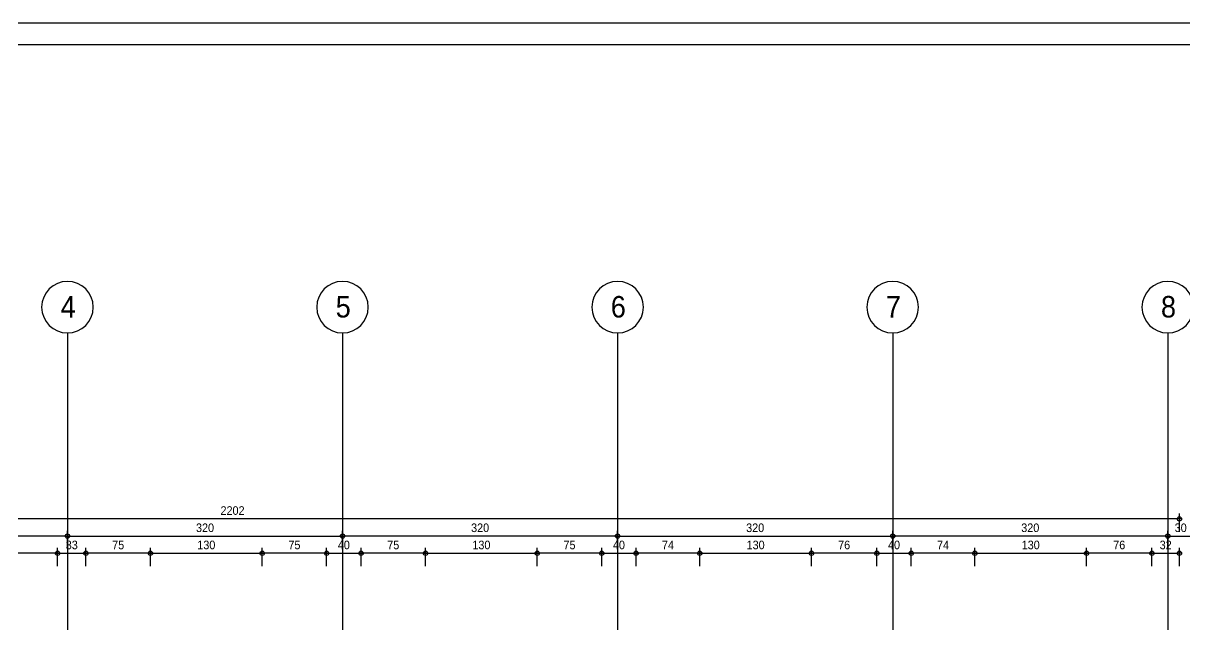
# Model space of a CAD drawing. Extents: x 460786 to 545292, y 30998 to 41694.
# Drawn here: x 466778 to 468129, y 40995 to 41694 of the extents above; entities that cross this region are included whole.
import ezdxf
from ezdxf.enums import TextEntityAlignment as Align

# ---------------------------------------------------------------- set-up
doc = ezdxf.new("R2010")
doc.units = 0
doc.header["$LTSCALE"] = 50
doc.header["$MEASUREMENT"] = 0
doc.header["$PDMODE"] = 35
doc.linetypes.add('DASHDOT', pattern=[5.5, 5, -0.25, 0, -0.25])
doc.layers.get('0').update_dxf_attribs({"linetype": 'CONTINUOUS'})
doc.layers.get('Defpoints').update_dxf_attribs({"linetype": 'CONTINUOUS'})
for name, color, linetype in [('A-Aks Balonu', 2, 'CONTINUOUS'), ('A-Aks Dikey', 12, 'DASHDOT'), ('A-Lejant', 23, 'CONTINUOUS'), ('A-Olcu DIS Yatay', 8, 'CONTINUOUS')]:
    doc.layers.add(name, color=color, linetype=linetype)
doc.styles.get("Standard").update_dxf_attribs({"font": 'arial.ttf', "width": 0.9})
doc.dimstyles.new('EXIT', dxfattribs={"dimscale": 50, "dimtxt": 0.23, "dimasz": 0.03, "dimexe": 0.125, "dimexo": 0.5, "dimgap": 0.09, "dimtad": 1, "dimzin": 1, "dimdsep": 46, "dimtxsty": 'Standard', "dimblk": 'TICK', "dimcen": 0.2, "dimadec": 0, "dimazin": 0, "dimtfac": 1, "dimtix": 1, "dimtofl": 0, "dimtmove": 2, "dimatfit": 3, "dimldrblk": 'TICK', "dimfxl": 1, "dimtolj": 1, "dimtzin": 1, "dimarcsym": 0})

# ---------------------------------------------------------------- blocks, each defined once
blk = doc.blocks.new('aks')
blk.add_circle((-0.8, 38.6), 60)
at = {"width": 0.9}
blk.add_attdef('AKSNO', text='', height=50, dxfattribs=at).set_placement((-0.8, 38.6), align=Align.MIDDLE_CENTER)
blk = doc.blocks.new('TICK', base_point=(53.7, 38.06))
blk.add_line((55.37, 38.06), (52.04, 38.06))
blk.add_circle((53.7, 38.06), 1.67)
blk = doc.blocks.new('*D123')
at = {"layer": 'A-Olcu DIS Yatay', "color": 0, "lineweight": -2, "transparency": 16777216}
for p, q in [((466672.2, 41082.7), (466672.2, 41103.9)), ((466829.7, 41082.7), (466829.7, 41103.9)), ((466828.2, 41097.7), (466673.7, 41097.7))]:
    blk.add_line(p, q, dxfattribs=at)
at = {"layer": 'Defpoints', "color": 0, "transparency": 16777216}
for p in [(466672.2, 41097.7), (466672.2, 41057.7), (466829.7, 41057.7)]:
    blk.add_point(p, dxfattribs=at)
at = {"layer": 'A-Olcu DIS Yatay', "color": 0, "lineweight": -2, "transparency": 16777216, "xscale": 1.5, "yscale": 1.5, "zscale": 1.5, "rotation": 180}
blk.add_blockref('TICK', (466672.2, 41097.7), dxfattribs=at)
at = {"layer": 'A-Olcu DIS Yatay', "color": 0, "lineweight": -2, "transparency": 16777216, "xscale": 1.5, "yscale": 1.5, "zscale": 1.5}
blk.add_blockref('TICK', (466829.7, 41097.7), dxfattribs=at)
at = {"layer": 'A-Olcu DIS Yatay', "color": 0, "transparency": 16777216, "insert": (466750.9, 41107.3), "char_height": 10, "attachment_point": 5}
blk.add_mtext('\\A1;157.5', dxfattribs=at)
blk = doc.blocks.new('*D125')
at = {"layer": 'A-Olcu DIS Yatay', "color": 0, "lineweight": -2, "transparency": 16777216}
for p, q in [((466829.7, 41082.7), (466829.7, 41103.9)), ((467149.7, 41082.7), (467149.7, 41103.9)), ((466831.2, 41097.7), (467148.2, 41097.7))]:
    blk.add_line(p, q, dxfattribs=at)
at = {"layer": 'Defpoints', "color": 0, "transparency": 16777216}
for p in [(467149.7, 41097.7), (466829.7, 41057.7), (467149.7, 41057.7)]:
    blk.add_point(p, dxfattribs=at)
at = {"layer": 'A-Olcu DIS Yatay', "color": 0, "lineweight": -2, "transparency": 16777216, "xscale": 1.5, "yscale": 1.5, "zscale": 1.5, "rotation": 180}
blk.add_blockref('TICK', (466829.7, 41097.7), dxfattribs=at)
at = {"layer": 'A-Olcu DIS Yatay', "color": 0, "lineweight": -2, "transparency": 16777216, "xscale": 1.5, "yscale": 1.5, "zscale": 1.5}
blk.add_blockref('TICK', (467149.7, 41097.7), dxfattribs=at)
at = {"layer": 'A-Olcu DIS Yatay', "color": 0, "transparency": 16777216, "insert": (466989.7, 41107.3), "char_height": 10, "attachment_point": 5}
blk.add_mtext('\\A1;320', dxfattribs=at)
blk = doc.blocks.new('*D126')
at = {"layer": 'A-Olcu DIS Yatay', "color": 0, "lineweight": -2, "transparency": 16777216}
for p, q in [((467149.7, 41082.7), (467149.7, 41103.9)), ((467469.7, 41082.7), (467469.7, 41103.9)), ((467468.2, 41097.7), (467151.2, 41097.7))]:
    blk.add_line(p, q, dxfattribs=at)
at = {"layer": 'Defpoints', "color": 0, "transparency": 16777216}
for p in [(467149.7, 41097.7), (467149.7, 41057.7), (467469.7, 41057.7)]:
    blk.add_point(p, dxfattribs=at)
at = {"layer": 'A-Olcu DIS Yatay', "color": 0, "lineweight": -2, "transparency": 16777216, "xscale": 1.5, "yscale": 1.5, "zscale": 1.5}
for p, rotation in [((467149.7, 41097.7), 180.0000000000013), ((467469.7, 41097.7), 1.358912982141192e-12)]:
    blk.add_blockref('TICK', p, dxfattribs=dict(at, rotation=rotation))
at = {"layer": 'A-Olcu DIS Yatay', "color": 0, "transparency": 16777216, "insert": (467309.7, 41107.3), "char_height": 10, "attachment_point": 5}
blk.add_mtext('\\A1;320', dxfattribs=at)
blk = doc.blocks.new('*D127')
at = {"layer": 'A-Olcu DIS Yatay', "color": 0, "lineweight": -2, "transparency": 16777216}
for p, q in [((467469.7, 41082.7), (467469.7, 41103.9)), ((467789.7, 41082.7), (467789.7, 41103.9)), ((467471.2, 41097.7), (467788.2, 41097.7))]:
    blk.add_line(p, q, dxfattribs=at)
at = {"layer": 'Defpoints', "color": 0, "transparency": 16777216}
for p in [(467789.7, 41097.7), (467469.7, 41057.7), (467789.7, 41057.7)]:
    blk.add_point(p, dxfattribs=at)
at = {"layer": 'A-Olcu DIS Yatay', "color": 0, "lineweight": -2, "transparency": 16777216, "xscale": 1.5, "yscale": 1.5, "zscale": 1.5, "rotation": 180}
blk.add_blockref('TICK', (467469.7, 41097.7), dxfattribs=at)
at = {"layer": 'A-Olcu DIS Yatay', "color": 0, "lineweight": -2, "transparency": 16777216, "xscale": 1.5, "yscale": 1.5, "zscale": 1.5}
blk.add_blockref('TICK', (467789.7, 41097.7), dxfattribs=at)
at = {"layer": 'A-Olcu DIS Yatay', "color": 0, "transparency": 16777216, "insert": (467629.7, 41107.3), "char_height": 10, "attachment_point": 5}
blk.add_mtext('\\A1;320', dxfattribs=at)
blk = doc.blocks.new('*D128')
at = {"layer": 'A-Olcu DIS Yatay', "color": 0, "lineweight": -2, "transparency": 16777216}
for p, q in [((467789.7, 41082.7), (467789.7, 41103.9)), ((468109.7, 41082.7), (468109.7, 41103.9)), ((468108.2, 41097.7), (467791.2, 41097.7))]:
    blk.add_line(p, q, dxfattribs=at)
at = {"layer": 'Defpoints', "color": 0, "transparency": 16777216}
for p in [(467789.7, 41097.7), (467789.7, 41057.7), (468109.7, 41057.7)]:
    blk.add_point(p, dxfattribs=at)
at = {"layer": 'A-Olcu DIS Yatay', "color": 0, "lineweight": -2, "transparency": 16777216, "xscale": 1.5, "yscale": 1.5, "zscale": 1.5}
for p, rotation in [((467789.7, 41097.7), 180.0000000000013), ((468109.7, 41097.7), 1.358912982141192e-12)]:
    blk.add_blockref('TICK', p, dxfattribs=dict(at, rotation=rotation))
at = {"layer": 'A-Olcu DIS Yatay', "color": 0, "transparency": 16777216, "insert": (467949.7, 41107.3), "char_height": 10, "attachment_point": 5}
blk.add_mtext('\\A1;320', dxfattribs=at)
blk = doc.blocks.new('*D129')
at = {"layer": 'A-Olcu DIS Yatay', "color": 0, "lineweight": -2, "transparency": 16777216}
for p, q in [((468109.7, 41082.7), (468109.7, 41103.9)), ((468139.7, 41082.7), (468139.7, 41103.9)), ((468111.2, 41097.7), (468138.2, 41097.7))]:
    blk.add_line(p, q, dxfattribs=at)
at = {"layer": 'Defpoints', "color": 0, "transparency": 16777216}
for p in [(468139.7, 41097.7), (468109.7, 41057.7), (468139.7, 41057.7)]:
    blk.add_point(p, dxfattribs=at)
at = {"layer": 'A-Olcu DIS Yatay', "color": 0, "lineweight": -2, "transparency": 16777216, "xscale": 1.5, "yscale": 1.5, "zscale": 1.5, "rotation": 180}
blk.add_blockref('TICK', (468109.7, 41097.7), dxfattribs=at)
at = {"layer": 'A-Olcu DIS Yatay', "color": 0, "lineweight": -2, "transparency": 16777216, "xscale": 1.5, "yscale": 1.5, "zscale": 1.5}
blk.add_blockref('TICK', (468139.7, 41097.7), dxfattribs=at)
at = {"layer": 'A-Olcu DIS Yatay', "color": 0, "transparency": 16777216, "insert": (468124.7, 41107.3), "char_height": 10, "attachment_point": 5}
blk.add_mtext('\\A1;30', dxfattribs=at)
blk = doc.blocks.new('*D130')
at = {"layer": 'A-Olcu DIS Yatay', "color": 0, "lineweight": -2, "transparency": 16777216}
for p, q in [((465920.2, 41062.7), (465920.2, 41083.9)), ((466816.7, 41077.7), (465921.7, 41077.7)), ((466818.2, 41062.7), (466818.2, 41083.9))]:
    blk.add_line(p, q, dxfattribs=at)
at = {"layer": 'Defpoints', "color": 0, "transparency": 16777216}
for p in [(465920.2, 41077.7), (465920.2, 41037.7), (466818.2, 41037.7)]:
    blk.add_point(p, dxfattribs=at)
at = {"layer": 'A-Olcu DIS Yatay', "color": 0, "lineweight": -2, "transparency": 16777216, "xscale": 1.5, "yscale": 1.5, "zscale": 1.5}
for p, rotation in [((465920.2, 41077.7), 179.9999999999995), ((466818.2, 41077.7), 359.9999999999996)]:
    blk.add_blockref('TICK', p, dxfattribs=dict(at, rotation=rotation))
at = {"layer": 'A-Olcu DIS Yatay', "color": 0, "transparency": 16777216, "insert": (466369.2, 41087.3), "char_height": 10, "attachment_point": 5}
blk.add_mtext('\\A1;898', dxfattribs=at)
blk = doc.blocks.new('*D131')
at = {"layer": 'A-Olcu DIS Yatay', "color": 0, "lineweight": -2, "transparency": 16777216}
for p, q in [((468091.2, 41062.7), (468091.2, 41083.9)), ((468092.7, 41077.7), (468121.7, 41077.7)), ((468123.2, 41062.7), (468123.2, 41083.9))]:
    blk.add_line(p, q, dxfattribs=at)
at = {"layer": 'Defpoints', "color": 0, "transparency": 16777216}
for p in [(468123.2, 41077.7), (468091.2, 41037.7), (468123.2, 41037.7)]:
    blk.add_point(p, dxfattribs=at)
at = {"layer": 'A-Olcu DIS Yatay', "color": 0, "lineweight": -2, "transparency": 16777216, "xscale": 1.5, "yscale": 1.5, "zscale": 1.5, "rotation": 180}
blk.add_blockref('TICK', (468091.2, 41077.7), dxfattribs=at)
at = {"layer": 'A-Olcu DIS Yatay', "color": 0, "lineweight": -2, "transparency": 16777216, "xscale": 1.5, "yscale": 1.5, "zscale": 1.5}
blk.add_blockref('TICK', (468123.2, 41077.7), dxfattribs=at)
at = {"layer": 'A-Olcu DIS Yatay', "color": 0, "transparency": 16777216, "insert": (468107.2, 41087.3), "char_height": 10, "attachment_point": 5}
blk.add_mtext('\\A1;32', dxfattribs=at)
blk = doc.blocks.new('*D132')
at = {"layer": 'A-Olcu DIS Yatay', "color": 0, "lineweight": -2, "transparency": 16777216}
for p, q in [((465920.2, 41102.7), (465920.2, 41123.9)), ((468121.7, 41117.7), (465921.7, 41117.7)), ((468123.2, 41102.7), (468123.2, 41123.9))]:
    blk.add_line(p, q, dxfattribs=at)
at = {"layer": 'Defpoints', "color": 0, "transparency": 16777216}
for p in [(465920.2, 41117.7), (465920.2, 41077.7), (468123.2, 41077.7)]:
    blk.add_point(p, dxfattribs=at)
at = {"layer": 'A-Olcu DIS Yatay', "color": 0, "lineweight": -2, "transparency": 16777216, "xscale": 1.5, "yscale": 1.5, "zscale": 1.5}
for p, rotation in [((465920.2, 41117.7), 180.0000000000013), ((468123.2, 41117.7), 1.358912982141192e-12)]:
    blk.add_blockref('TICK', p, dxfattribs=dict(at, rotation=rotation))
at = {"layer": 'A-Olcu DIS Yatay', "color": 0, "transparency": 16777216, "insert": (467021.7, 41127.3), "char_height": 10, "attachment_point": 5}
blk.add_mtext('\\A1;{\\fArial TUR|b0|i0|c162|p34;2202}', dxfattribs=at)
blk = doc.blocks.new('*D133')
at = {"layer": 'A-Olcu DIS Yatay', "color": 0, "lineweight": -2, "transparency": 16777216}
for p, q in [((466818.2, 41062.7), (466818.2, 41083.9)), ((466819.7, 41077.7), (466849.7, 41077.7)), ((466851.2, 41062.7), (466851.2, 41083.9))]:
    blk.add_line(p, q, dxfattribs=at)
at = {"layer": 'Defpoints', "color": 0, "transparency": 16777216}
for p in [(466851.2, 41077.7), (466818.2, 41037.7), (466851.2, 41037.7)]:
    blk.add_point(p, dxfattribs=at)
at = {"layer": 'A-Olcu DIS Yatay', "color": 0, "lineweight": -2, "transparency": 16777216, "xscale": 1.5, "yscale": 1.5, "zscale": 1.5, "rotation": 180}
blk.add_blockref('TICK', (466818.2, 41077.7), dxfattribs=at)
at = {"layer": 'A-Olcu DIS Yatay', "color": 0, "lineweight": -2, "transparency": 16777216, "xscale": 1.5, "yscale": 1.5, "zscale": 1.5}
blk.add_blockref('TICK', (466851.2, 41077.7), dxfattribs=at)
at = {"layer": 'A-Olcu DIS Yatay', "color": 0, "transparency": 16777216, "insert": (466834.7, 41087.3), "char_height": 10, "attachment_point": 5}
blk.add_mtext('\\A1;33', dxfattribs=at)
blk = doc.blocks.new('*D134')
at = {"layer": 'A-Olcu DIS Yatay', "color": 0, "lineweight": -2, "transparency": 16777216}
for p, q in [((468015.2, 41062.7), (468015.2, 41083.9)), ((468089.7, 41077.7), (468016.7, 41077.7)), ((468091.2, 41062.7), (468091.2, 41083.9))]:
    blk.add_line(p, q, dxfattribs=at)
at = {"layer": 'Defpoints', "color": 0, "transparency": 16777216}
for p in [(468015.2, 41077.7), (468015.2, 41037.7), (468091.2, 41037.7)]:
    blk.add_point(p, dxfattribs=at)
at = {"layer": 'A-Olcu DIS Yatay', "color": 0, "lineweight": -2, "transparency": 16777216, "xscale": 1.5, "yscale": 1.5, "zscale": 1.5}
for p, rotation in [((468015.2, 41077.7), 180.0000000000604), ((468091.2, 41077.7), 6.035172361862351e-11)]:
    blk.add_blockref('TICK', p, dxfattribs=dict(at, rotation=rotation))
at = {"layer": 'A-Olcu DIS Yatay', "color": 0, "transparency": 16777216, "insert": (468053.2, 41087.3), "char_height": 10, "attachment_point": 5}
blk.add_mtext('\\A1;76', dxfattribs=at)
blk = doc.blocks.new('*D135')
at = {"layer": 'A-Olcu DIS Yatay', "color": 0, "lineweight": -2, "transparency": 16777216}
for p, q in [((467885.2, 41062.7), (467885.2, 41083.9)), ((467886.7, 41077.7), (468013.7, 41077.7)), ((468015.2, 41062.7), (468015.2, 41083.9))]:
    blk.add_line(p, q, dxfattribs=at)
at = {"layer": 'Defpoints', "color": 0, "transparency": 16777216}
for p in [(468015.2, 41077.7), (467885.2, 41037.7), (468015.2, 41037.7)]:
    blk.add_point(p, dxfattribs=at)
at = {"layer": 'A-Olcu DIS Yatay', "color": 0, "lineweight": -2, "transparency": 16777216, "xscale": 1.5, "yscale": 1.5, "zscale": 1.5, "rotation": 180}
blk.add_blockref('TICK', (467885.2, 41077.7), dxfattribs=at)
at = {"layer": 'A-Olcu DIS Yatay', "color": 0, "lineweight": -2, "transparency": 16777216, "xscale": 1.5, "yscale": 1.5, "zscale": 1.5}
blk.add_blockref('TICK', (468015.2, 41077.7), dxfattribs=at)
at = {"layer": 'A-Olcu DIS Yatay', "color": 0, "transparency": 16777216, "insert": (467950.2, 41087.3), "char_height": 10, "attachment_point": 5}
blk.add_mtext('\\A1;130', dxfattribs=at)
blk = doc.blocks.new('*D136')
at = {"layer": 'A-Olcu DIS Yatay', "color": 0, "lineweight": -2, "transparency": 16777216}
for p, q in [((467811.2, 41062.7), (467811.2, 41083.9)), ((467883.7, 41077.7), (467812.7, 41077.7)), ((467885.2, 41062.7), (467885.2, 41083.9))]:
    blk.add_line(p, q, dxfattribs=at)
at = {"layer": 'Defpoints', "color": 0, "transparency": 16777216}
for p in [(467811.2, 41077.7), (467811.2, 41037.7), (467885.2, 41037.7)]:
    blk.add_point(p, dxfattribs=at)
at = {"layer": 'A-Olcu DIS Yatay', "color": 0, "lineweight": -2, "transparency": 16777216, "xscale": 1.5, "yscale": 1.5, "zscale": 1.5}
for p, rotation in [((467811.2, 41077.7), 180.0000000001127), ((467885.2, 41077.7), 1.126299054021729e-10)]:
    blk.add_blockref('TICK', p, dxfattribs=dict(at, rotation=rotation))
at = {"layer": 'A-Olcu DIS Yatay', "color": 0, "transparency": 16777216, "insert": (467848.2, 41087.2), "char_height": 10, "attachment_point": 5}
blk.add_mtext('\\A1;74', dxfattribs=at)
blk = doc.blocks.new('*D137')
at = {"layer": 'A-Olcu DIS Yatay', "color": 0, "lineweight": -2, "transparency": 16777216}
for p, q in [((467771.2, 41062.7), (467771.2, 41083.9)), ((467772.7, 41077.7), (467809.7, 41077.7)), ((467811.2, 41062.7), (467811.2, 41083.9))]:
    blk.add_line(p, q, dxfattribs=at)
at = {"layer": 'Defpoints', "color": 0, "transparency": 16777216}
for p in [(467811.2, 41077.7), (467771.2, 41037.7), (467811.2, 41037.7)]:
    blk.add_point(p, dxfattribs=at)
at = {"layer": 'A-Olcu DIS Yatay', "color": 0, "lineweight": -2, "transparency": 16777216, "xscale": 1.5, "yscale": 1.5, "zscale": 1.5, "rotation": 180}
blk.add_blockref('TICK', (467771.2, 41077.7), dxfattribs=at)
at = {"layer": 'A-Olcu DIS Yatay', "color": 0, "lineweight": -2, "transparency": 16777216, "xscale": 1.5, "yscale": 1.5, "zscale": 1.5}
blk.add_blockref('TICK', (467811.2, 41077.7), dxfattribs=at)
at = {"layer": 'A-Olcu DIS Yatay', "color": 0, "transparency": 16777216, "insert": (467791.2, 41087.3), "char_height": 10, "attachment_point": 5}
blk.add_mtext('\\A1;40', dxfattribs=at)
blk = doc.blocks.new('*D138')
at = {"layer": 'A-Olcu DIS Yatay', "color": 0, "lineweight": -2, "transparency": 16777216}
for p, q in [((467695.2, 41062.7), (467695.2, 41083.9)), ((467769.7, 41077.7), (467696.7, 41077.7)), ((467771.2, 41062.7), (467771.2, 41083.9))]:
    blk.add_line(p, q, dxfattribs=at)
at = {"layer": 'Defpoints', "color": 0, "transparency": 16777216}
for p in [(467695.2, 41077.7), (467695.2, 41037.7), (467771.2, 41037.7)]:
    blk.add_point(p, dxfattribs=at)
at = {"layer": 'A-Olcu DIS Yatay', "color": 0, "lineweight": -2, "transparency": 16777216, "xscale": 1.5, "yscale": 1.5, "zscale": 1.5}
for p, rotation in [((467695.2, 41077.7), 180.0000000002358), ((467771.2, 41077.7), 2.358913064881563e-10)]:
    blk.add_blockref('TICK', p, dxfattribs=dict(at, rotation=rotation))
at = {"layer": 'A-Olcu DIS Yatay', "color": 0, "transparency": 16777216, "insert": (467733.2, 41087.3), "char_height": 10, "attachment_point": 5}
blk.add_mtext('\\A1;76', dxfattribs=at)
blk = doc.blocks.new('*D139')
at = {"layer": 'A-Olcu DIS Yatay', "color": 0, "lineweight": -2, "transparency": 16777216}
for p, q in [((467565.2, 41062.7), (467565.2, 41083.9)), ((467566.7, 41077.7), (467693.7, 41077.7)), ((467695.2, 41062.7), (467695.2, 41083.9))]:
    blk.add_line(p, q, dxfattribs=at)
at = {"layer": 'Defpoints', "color": 0, "transparency": 16777216}
for p in [(467695.2, 41077.7), (467565.2, 41037.7), (467695.2, 41037.7)]:
    blk.add_point(p, dxfattribs=at)
at = {"layer": 'A-Olcu DIS Yatay', "color": 0, "lineweight": -2, "transparency": 16777216, "xscale": 1.5, "yscale": 1.5, "zscale": 1.5, "rotation": 180}
blk.add_blockref('TICK', (467565.2, 41077.7), dxfattribs=at)
at = {"layer": 'A-Olcu DIS Yatay', "color": 0, "lineweight": -2, "transparency": 16777216, "xscale": 1.5, "yscale": 1.5, "zscale": 1.5}
blk.add_blockref('TICK', (467695.2, 41077.7), dxfattribs=at)
at = {"layer": 'A-Olcu DIS Yatay', "color": 0, "transparency": 16777216, "insert": (467630.2, 41087.3), "char_height": 10, "attachment_point": 5}
blk.add_mtext('\\A1;130', dxfattribs=at)
blk = doc.blocks.new('*D140')
at = {"layer": 'A-Olcu DIS Yatay', "color": 0, "lineweight": -2, "transparency": 16777216}
for p, q in [((467491.2, 41062.7), (467491.2, 41083.9)), ((467563.7, 41077.7), (467492.7, 41077.7)), ((467565.2, 41062.7), (467565.2, 41083.9))]:
    blk.add_line(p, q, dxfattribs=at)
at = {"layer": 'Defpoints', "color": 0, "transparency": 16777216}
for p in [(467491.2, 41077.7), (467491.2, 41037.7), (467565.2, 41037.7)]:
    blk.add_point(p, dxfattribs=at)
at = {"layer": 'A-Olcu DIS Yatay', "color": 0, "lineweight": -2, "transparency": 16777216, "xscale": 1.5, "yscale": 1.5, "zscale": 1.5}
for p, rotation in [((467491.2, 41077.7), 180.0000000004169), ((467565.2, 41077.7), 4.168665412862538e-10)]:
    blk.add_blockref('TICK', p, dxfattribs=dict(at, rotation=rotation))
at = {"layer": 'A-Olcu DIS Yatay', "color": 0, "transparency": 16777216, "insert": (467528.2, 41087.2), "char_height": 10, "attachment_point": 5}
blk.add_mtext('\\A1;74', dxfattribs=at)
blk = doc.blocks.new('*D141')
at = {"layer": 'A-Olcu DIS Yatay', "color": 0, "lineweight": -2, "transparency": 16777216}
for p, q in [((467451.2, 41062.7), (467451.2, 41083.9)), ((467452.7, 41077.7), (467489.7, 41077.7)), ((467491.2, 41062.7), (467491.2, 41083.9))]:
    blk.add_line(p, q, dxfattribs=at)
at = {"layer": 'Defpoints', "color": 0, "transparency": 16777216}
for p in [(467491.2, 41077.7), (467451.2, 41037.7), (467491.2, 41037.7)]:
    blk.add_point(p, dxfattribs=at)
at = {"layer": 'A-Olcu DIS Yatay', "color": 0, "lineweight": -2, "transparency": 16777216, "xscale": 1.5, "yscale": 1.5, "zscale": 1.5, "rotation": 180}
blk.add_blockref('TICK', (467451.2, 41077.7), dxfattribs=at)
at = {"layer": 'A-Olcu DIS Yatay', "color": 0, "lineweight": -2, "transparency": 16777216, "xscale": 1.5, "yscale": 1.5, "zscale": 1.5}
blk.add_blockref('TICK', (467491.2, 41077.7), dxfattribs=at)
at = {"layer": 'A-Olcu DIS Yatay', "color": 0, "transparency": 16777216, "insert": (467471.2, 41087.3), "char_height": 10, "attachment_point": 5}
blk.add_mtext('\\A1;40', dxfattribs=at)
blk = doc.blocks.new('*D142')
at = {"layer": 'A-Olcu DIS Yatay', "color": 0, "lineweight": -2, "transparency": 16777216}
for p, q in [((467376.2, 41062.7), (467376.2, 41083.9)), ((467449.7, 41077.7), (467377.7, 41077.7)), ((467451.2, 41062.7), (467451.2, 41083.9))]:
    blk.add_line(p, q, dxfattribs=at)
at = {"layer": 'Defpoints', "color": 0, "transparency": 16777216}
for p in [(467376.2, 41077.7), (467376.2, 41037.7), (467451.2, 41037.7)]:
    blk.add_point(p, dxfattribs=at)
at = {"layer": 'A-Olcu DIS Yatay', "color": 0, "lineweight": -2, "transparency": 16777216, "xscale": 1.5, "yscale": 1.5, "zscale": 1.5}
for p, rotation in [((467376.2, 41077.7), 180.0000000004169), ((467451.2, 41077.7), 4.168665412862538e-10)]:
    blk.add_blockref('TICK', p, dxfattribs=dict(at, rotation=rotation))
at = {"layer": 'A-Olcu DIS Yatay', "color": 0, "transparency": 16777216, "insert": (467413.7, 41087.3), "char_height": 10, "attachment_point": 5}
blk.add_mtext('\\A1;75', dxfattribs=at)
blk = doc.blocks.new('*D143')
at = {"layer": 'A-Olcu DIS Yatay', "color": 0, "lineweight": -2, "transparency": 16777216}
for p, q in [((467246.2, 41062.7), (467246.2, 41083.9)), ((467247.7, 41077.7), (467374.7, 41077.7)), ((467376.2, 41062.7), (467376.2, 41083.9))]:
    blk.add_line(p, q, dxfattribs=at)
at = {"layer": 'Defpoints', "color": 0, "transparency": 16777216}
for p in [(467376.2, 41077.7), (467246.2, 41037.7), (467376.2, 41037.7)]:
    blk.add_point(p, dxfattribs=at)
at = {"layer": 'A-Olcu DIS Yatay', "color": 0, "lineweight": -2, "transparency": 16777216, "xscale": 1.5, "yscale": 1.5, "zscale": 1.5, "rotation": 180}
blk.add_blockref('TICK', (467246.2, 41077.7), dxfattribs=at)
at = {"layer": 'A-Olcu DIS Yatay', "color": 0, "lineweight": -2, "transparency": 16777216, "xscale": 1.5, "yscale": 1.5, "zscale": 1.5}
blk.add_blockref('TICK', (467376.2, 41077.7), dxfattribs=at)
at = {"layer": 'A-Olcu DIS Yatay', "color": 0, "transparency": 16777216, "insert": (467311.2, 41087.3), "char_height": 10, "attachment_point": 5}
blk.add_mtext('\\A1;130', dxfattribs=at)
blk = doc.blocks.new('*D144')
at = {"layer": 'A-Olcu DIS Yatay', "color": 0, "lineweight": -2, "transparency": 16777216}
for p, q in [((467171.2, 41062.7), (467171.2, 41083.9)), ((467244.7, 41077.7), (467172.7, 41077.7)), ((467246.2, 41062.7), (467246.2, 41083.9))]:
    blk.add_line(p, q, dxfattribs=at)
at = {"layer": 'Defpoints', "color": 0, "transparency": 16777216}
for p in [(467171.2, 41077.7), (467171.2, 41037.7), (467246.2, 41037.7)]:
    blk.add_point(p, dxfattribs=at)
at = {"layer": 'A-Olcu DIS Yatay', "color": 0, "lineweight": -2, "transparency": 16777216, "xscale": 1.5, "yscale": 1.5, "zscale": 1.5}
for p, rotation in [((467171.2, 41077.7), 180.0000000007337), ((467246.2, 41077.7), 7.337330742984705e-10)]:
    blk.add_blockref('TICK', p, dxfattribs=dict(at, rotation=rotation))
at = {"layer": 'A-Olcu DIS Yatay', "color": 0, "transparency": 16777216, "insert": (467208.7, 41087.3), "char_height": 10, "attachment_point": 5}
blk.add_mtext('\\A1;75', dxfattribs=at)
blk = doc.blocks.new('*D145')
at = {"layer": 'A-Olcu DIS Yatay', "color": 0, "lineweight": -2, "transparency": 16777216}
for p, q in [((467131.2, 41062.7), (467131.2, 41083.9)), ((467132.7, 41077.7), (467169.7, 41077.7)), ((467171.2, 41062.7), (467171.2, 41083.9))]:
    blk.add_line(p, q, dxfattribs=at)
at = {"layer": 'Defpoints', "color": 0, "transparency": 16777216}
for p in [(467171.2, 41077.7), (467131.2, 41037.7), (467171.2, 41037.7)]:
    blk.add_point(p, dxfattribs=at)
at = {"layer": 'A-Olcu DIS Yatay', "color": 0, "lineweight": -2, "transparency": 16777216, "xscale": 1.5, "yscale": 1.5, "zscale": 1.5, "rotation": 180}
blk.add_blockref('TICK', (467131.2, 41077.7), dxfattribs=at)
at = {"layer": 'A-Olcu DIS Yatay', "color": 0, "lineweight": -2, "transparency": 16777216, "xscale": 1.5, "yscale": 1.5, "zscale": 1.5}
blk.add_blockref('TICK', (467171.2, 41077.7), dxfattribs=at)
at = {"layer": 'A-Olcu DIS Yatay', "color": 0, "transparency": 16777216, "insert": (467151.2, 41087.3), "char_height": 10, "attachment_point": 5}
blk.add_mtext('\\A1;40', dxfattribs=at)
blk = doc.blocks.new('*D146')
at = {"layer": 'A-Olcu DIS Yatay', "color": 0, "lineweight": -2, "transparency": 16777216}
for p, q in [((467056.2, 41062.7), (467056.2, 41083.9)), ((467129.7, 41077.7), (467057.7, 41077.7)), ((467131.2, 41062.7), (467131.2, 41083.9))]:
    blk.add_line(p, q, dxfattribs=at)
at = {"layer": 'Defpoints', "color": 0, "transparency": 16777216}
for p in [(467056.2, 41077.7), (467056.2, 41037.7), (467131.2, 41037.7)]:
    blk.add_point(p, dxfattribs=at)
at = {"layer": 'A-Olcu DIS Yatay', "color": 0, "lineweight": -2, "transparency": 16777216, "xscale": 1.5, "yscale": 1.5, "zscale": 1.5}
for p, rotation in [((467056.2, 41077.7), 180.0000000013674), ((467131.2, 41077.7), 1.367386204265131e-09)]:
    blk.add_blockref('TICK', p, dxfattribs=dict(at, rotation=rotation))
at = {"layer": 'A-Olcu DIS Yatay', "color": 0, "transparency": 16777216, "insert": (467093.7, 41087.3), "char_height": 10, "attachment_point": 5, "rotation": 0}
blk.add_mtext('\\A1;75', dxfattribs=at)
blk = doc.blocks.new('*D147')
at = {"layer": 'A-Olcu DIS Yatay', "color": 0, "lineweight": -2, "transparency": 16777216}
for p, q in [((466926.2, 41062.7), (466926.2, 41083.9)), ((466927.7, 41077.7), (467054.7, 41077.7)), ((467056.2, 41062.7), (467056.2, 41083.9))]:
    blk.add_line(p, q, dxfattribs=at)
at = {"layer": 'Defpoints', "color": 0, "transparency": 16777216}
for p in [(467056.2, 41077.7), (466926.2, 41037.7), (467056.2, 41037.7)]:
    blk.add_point(p, dxfattribs=at)
at = {"layer": 'A-Olcu DIS Yatay', "color": 0, "lineweight": -2, "transparency": 16777216, "xscale": 1.5, "yscale": 1.5, "zscale": 1.5, "rotation": 180}
blk.add_blockref('TICK', (466926.2, 41077.7), dxfattribs=at)
at = {"layer": 'A-Olcu DIS Yatay', "color": 0, "lineweight": -2, "transparency": 16777216, "xscale": 1.5, "yscale": 1.5, "zscale": 1.5}
blk.add_blockref('TICK', (467056.2, 41077.7), dxfattribs=at)
at = {"layer": 'A-Olcu DIS Yatay', "color": 0, "transparency": 16777216, "insert": (466991.2, 41087.3), "char_height": 10, "attachment_point": 5}
blk.add_mtext('\\A1;130', dxfattribs=at)
blk = doc.blocks.new('*D148')
at = {"layer": 'A-Olcu DIS Yatay', "color": 0, "lineweight": -2, "transparency": 16777216}
for p, q in [((466851.2, 41062.7), (466851.2, 41083.9)), ((466924.7, 41077.7), (466852.7, 41077.7)), ((466926.2, 41062.7), (466926.2, 41083.9))]:
    blk.add_line(p, q, dxfattribs=at)
at = {"layer": 'Defpoints', "color": 0, "transparency": 16777216}
for p in [(466851.2, 41077.7), (466851.2, 41037.7), (466926.2, 41037.7)]:
    blk.add_point(p, dxfattribs=at)
at = {"layer": 'A-Olcu DIS Yatay', "color": 0, "lineweight": -2, "transparency": 16777216, "xscale": 1.5, "yscale": 1.5, "zscale": 1.5}
for p, rotation in [((466851.2, 41077.7), 180.0000000015453), ((466926.2, 41077.7), 1.545243932810081e-09)]:
    blk.add_blockref('TICK', p, dxfattribs=dict(at, rotation=rotation))
at = {"layer": 'A-Olcu DIS Yatay', "color": 0, "transparency": 16777216, "insert": (466888.7, 41087.3), "char_height": 10, "attachment_point": 5, "rotation": 0}
blk.add_mtext('\\A1;75', dxfattribs=at)

msp = doc.modelspace()

# ---------------------------------------------------------------- linework, layer by layer
at = {"layer": 'A-Aks Dikey', "ltscale": 1.5}
for p, q in [((466829.67, 41333.83), (466829.67, 37667.36)), ((467149.67, 41333.83), (467149.67, 37667.36)), ((467469.67, 41333.83), (467469.67, 37667.36)), ((467789.67, 41333.83), (467789.67, 37667.36)), ((468109.67, 41333.83), (468109.67, 37667.36))]:
    msp.add_line(p, q, dxfattribs=at)
at = {"layer": 'A-Lejant'}
msp.add_lwpolyline([(460786.15, 41693.81), (460786.15, 37193.81), (545291.84, 37193.81), (545291.84, 41693.81), (460786.15, 41693.81)], dxfattribs=at)
msp.add_lwpolyline([(460811.15, 41668.81), (460811.15, 37218.81), (545266.84, 37218.81), (545266.84, 41668.81)], close=True, dxfattribs=at)

# ---------------------------------------------------------------- block references
at = {"layer": 'A-Aks Balonu'}
ref = msp.add_blockref('aks', (466829.25, 41344.51), dxfattribs=dict(at, xscale=-0.5, yscale=0.5, zscale=0.5))
ref.add_attrib('AKSNO', '4', dxfattribs={"layer": '0', "height": 25, "width": 0.9}).set_placement((466830.47, 41364.26), align=Align.MIDDLE_CENTER)
ref = msp.add_blockref('aks', (467149.25, 41344.51), dxfattribs=dict(at, xscale=-0.5, yscale=0.5, zscale=0.5))
ref.add_attrib('AKSNO', '5', dxfattribs={"layer": '0', "height": 25, "width": 0.9}).set_placement((467150.47, 41364.26), align=Align.MIDDLE_CENTER)
ref = msp.add_blockref('aks', (467469.25, 41344.51), dxfattribs=dict(at, xscale=-0.5, yscale=0.5, zscale=0.5))
ref.add_attrib('AKSNO', '6', dxfattribs={"layer": '0', "height": 25, "width": 0.9}).set_placement((467470.47, 41364.26), align=Align.MIDDLE_CENTER)
ref = msp.add_blockref('aks', (467789.25, 41344.51), dxfattribs=dict(at, xscale=-0.5, yscale=0.5, zscale=0.5))
ref.add_attrib('AKSNO', '7', dxfattribs={"layer": '0', "height": 25, "width": 0.9}).set_placement((467790.47, 41364.26), align=Align.MIDDLE_CENTER)
ref = msp.add_blockref('aks', (468109.25, 41344.51), dxfattribs=dict(at, xscale=-0.5, yscale=0.5, zscale=0.5))
ref.add_attrib('AKSNO', '8', dxfattribs={"layer": '0', "height": 25, "width": 0.9}).set_placement((468110.47, 41364.26), align=Align.MIDDLE_CENTER)

# ---------------------------------------------------------------- dimensions: what is measured, and where the dimension line sits
at = {"layer": 'A-Olcu DIS Yatay'}
dim = msp.add_aligned_dim(p1=(468123.17, 41077.68), p2=(465920.17, 41077.68), distance=-40, text='{\\fArial TUR|b0|i0|c162|p34;2202}', dimstyle='EXIT', override={"dimtxt": 0.2, "dimdec": 1, "dimzin": 9, "dimtdec": 1}, dxfattribs=at)
dim.commit()
dim.dimension.update_dxf_attribs({"geometry": '*D132', "text_midpoint": (467021.67, 41127.29)})
for p1, p2, distance, picture, middle in [((466829.67, 41057.68), (466672.17, 41057.68), -40, '*D123', (466750.92, 41107.29)), ((466829.67, 41057.68), (467149.67, 41057.68), 40, '*D125', (466989.67, 41107.29)), ((467469.67, 41057.68), (467149.67, 41057.68), -40, '*D126', (467309.67, 41107.29)), ((467469.67, 41057.68), (467789.67, 41057.68), 40, '*D127', (467629.67, 41107.29)), ((468109.67, 41057.68), (467789.67, 41057.68), -40, '*D128', (467949.67, 41107.29)), ((468109.67, 41057.68), (468139.67, 41057.68), 40, '*D129', (468124.67, 41107.29)), ((466818.17, 41037.68), (465920.17, 41037.68), -40, '*D130', (466369.17, 41087.29)), ((466818.17, 41037.68), (466851.17, 41037.68), 40, '*D133', (466834.67, 41087.29)), ((466926.17, 41037.68), (466851.17, 41037.68), -40, '*D148', (466888.67, 41087.27)), ((466926.17, 41037.68), (467056.17, 41037.68), 40, '*D147', (466991.17, 41087.29)), ((467131.17, 41037.68), (467056.17, 41037.68), -40, '*D146', (467093.67, 41087.27)), ((467131.17, 41037.68), (467171.17, 41037.68), 40, '*D145', (467151.17, 41087.29)), ((467246.17, 41037.68), (467171.17, 41037.68), -40, '*D144', (467208.67, 41087.27)), ((467246.17, 41037.68), (467376.17, 41037.68), 40, '*D143', (467311.17, 41087.29)), ((467451.17, 41037.68), (467376.17, 41037.68), -40, '*D142', (467413.67, 41087.27)), ((467451.17, 41037.68), (467491.17, 41037.68), 40, '*D141', (467471.17, 41087.29)), ((467565.17, 41037.68), (467491.17, 41037.68), -40, '*D140', (467528.17, 41087.18)), ((467565.17, 41037.68), (467695.17, 41037.68), 40, '*D139', (467630.17, 41087.29)), ((467771.17, 41037.68), (467695.17, 41037.68), -40, '*D138', (467733.17, 41087.29)), ((467771.17, 41037.68), (467811.17, 41037.68), 40, '*D137', (467791.17, 41087.29)), ((467885.17, 41037.68), (467811.17, 41037.68), -40, '*D136', (467848.17, 41087.18)), ((467885.17, 41037.68), (468015.17, 41037.68), 40, '*D135', (467950.17, 41087.29)), ((468091.17, 41037.68), (468015.17, 41037.68), -40, '*D134', (468053.17, 41087.29)), ((468091.17, 41037.68), (468123.17, 41037.68), 40, '*D131', (468107.17, 41087.29))]:
    dim = msp.add_aligned_dim(p1=p1, p2=p2, distance=distance, dimstyle='EXIT', override={"dimtxt": 0.2, "dimdec": 1, "dimzin": 9, "dimtdec": 1}, dxfattribs=at)
    dim.commit()
    dim.dimension.update_dxf_attribs({"geometry": picture, "text_midpoint": middle})

doc.saveas('drawing.dxf')
